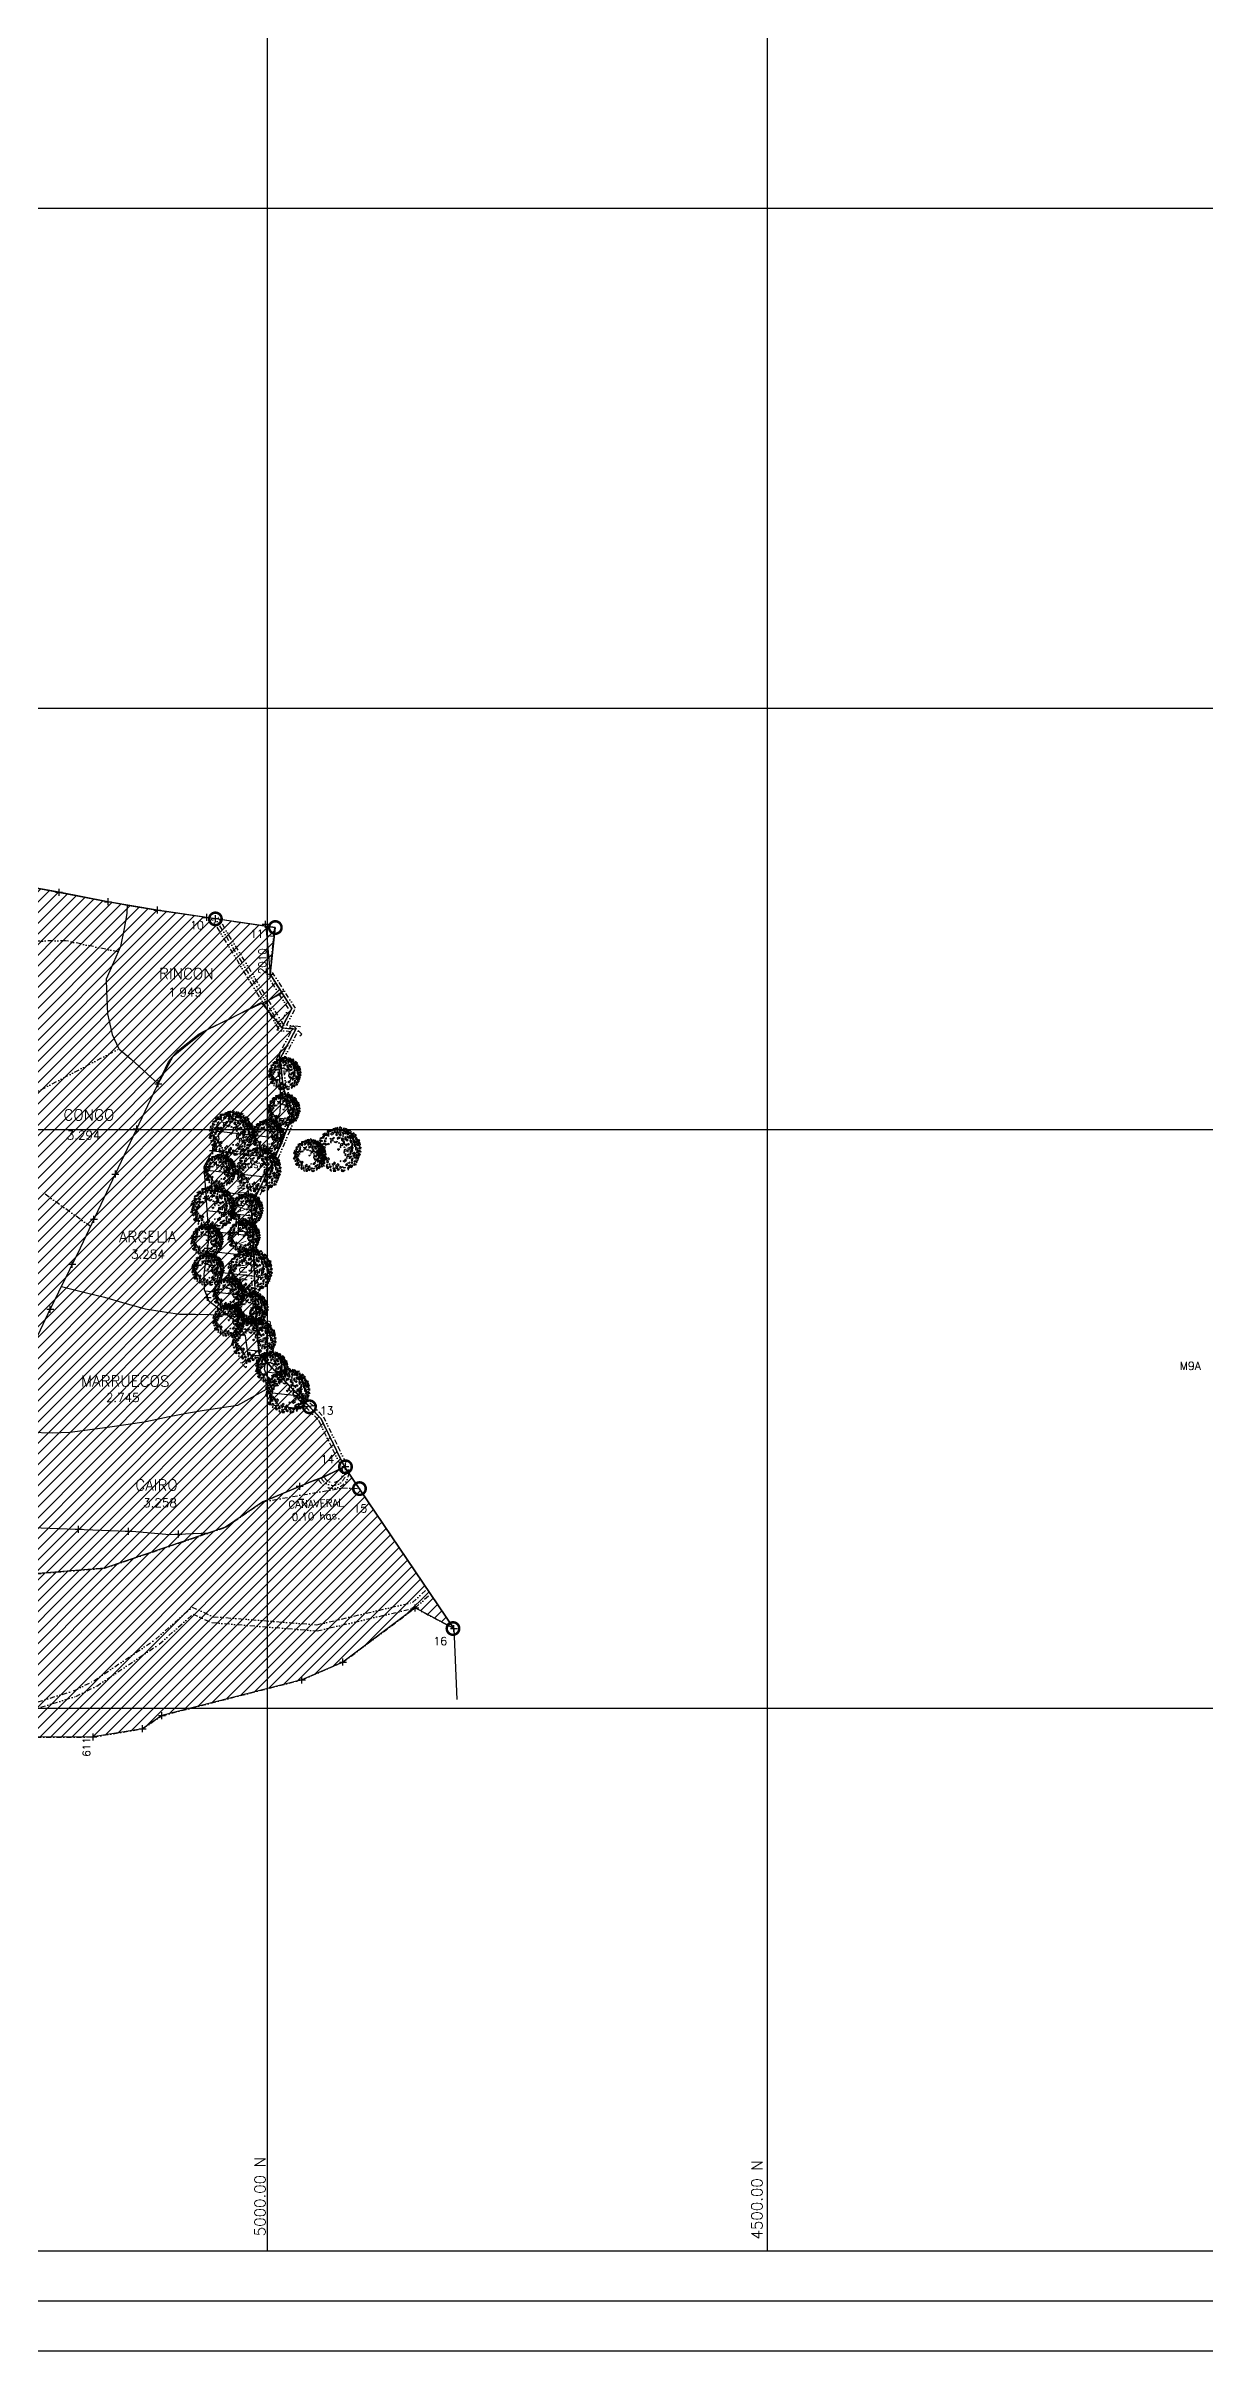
# Model space of a CAD drawing. Extents: x 14987 to 28539, y 5455 to 9112.
# Drawn here: x 24475 to 25634, y 5455 to 7759 of the extents above; entities that cross this region are included whole.
import ezdxf
from ezdxf.enums import TextEntityAlignment as Align

# ---------------------------------------------------------------- set-up
doc = ezdxf.new("R2010")
doc.units = 0
doc.header["$LTSCALE"] = 10
doc.header["$MEASUREMENT"] = 0
doc.header["$PDMODE"] = 2
doc.header["$PDSIZE"] = 3.5
for name, pattern in [('BORDER', [1.75, 0.5, -0.25, 0.5, -0.25, 0, -0.25]), ('DASHDOT', [1, 0.5, -0.25, 0, -0.25]), ('DASHED', [0.75, 0.5, -0.25]), ('DIVIDE', [1.25, 0.5, -0.25, 0, -0.25, 0, -0.25])]:
    doc.linetypes.add(name, pattern=pattern)
for name, color, linetype in [('ARBOL4', 76, 'Continuous'), ('AREA', 2, 'Continuous'), ('BRECHA', 2, 'BORDER'), ('CANO', 5, 'DIVIDE'), ('CERCO', 2, 'Continuous'), ('COORD', 8, 'Continuous'), ('COORDENADAS', 1, 'Continuous'), ('DIV-', 5, 'Continuous'), ('HOJA', 8, 'Continuous'), ('LINEA', 7, 'Continuous'), ('MOJON', 2, 'Continuous'), ('MONTE', 2, 'DASHED'), ('PL', 3, 'Continuous'), ('PUA', 1, 'Continuous'), ('R', 1, 'Continuous'), ('r-100', 6, 'Continuous'), ('R-100B', 6, 'Continuous'), ('R60', 2, 'Continuous'), ('R80', 2, 'Continuous'), ('RASTROJO', 2, 'DASHDOT')]:
    doc.layers.add(name, color=color, linetype=linetype)
doc.styles.add('textstyle3', font='romans', dxfattribs={"width": 0.8})
doc.styles.add('textstyle4', font='')
doc.styles.get('textstyle4').set_extended_font_data('simplex')

# ---------------------------------------------------------------- blocks, each defined once
blk = doc.blocks.new('DEC1')
for points in [[(2.096443, 60.253408), (0.995445, 56.151728), (3.318161, 54.875548), (7.299967, 55.726328)], [(-52.427143, -0.850769), (-55.081683, 0.4254), (-56.077133, -5.104706), (-55.081683, -6.380875), (-50.436243, -6.380875), (-51.099873, -5.104706), (-53.754413, -4.253914)], [(-52.427143, 19.568028), (-50.104423, 20.844198), (-46.786243, 17.441068), (-49.108973, 14.888718), (-53.754413, 14.463338), (-54.418043, 17.441068)], [(-48.445333, 5.530108), (-46.786243, 3.828518), (-44.795343, 5.104708)], [(-45.127153, 9.784018), (-44.463523, 14.463338), (-38.490813, 18.717258), (-39.818083, 15.739508)], [(-44.561383, 31.831348), (-39.273253, 31.705098), (-39.604093, 34.382268), (-36.824663, 35.356908), (-40.368063, 38.431048), (-41.276543, 35.116178)], [(-42.472623, 24.672728), (-44.131713, 23.396548), (-42.804433, 22.971158)], [(-38.104163, 42.886048), (-35.982343, 39.207198), (-33.437553, 39.947208), (-31.223573, 43.364378)], [(-32.518103, 32.329788), (-36.831723, 28.075868), (-31.854473, 28.926648)], [(-31.801213, 37.372358), (-27.415503, 38.148518), (-25.333863, 42.636518), (-27.944843, 42.431948), (-29.220293, 39.953298)], [(-30.195383, 13.187148), (-28.536293, 17.866458), (-25.218123, 16.164898), (-26.213573, 13.187148), (-27.872663, 14.463338)], [(-27.902623, 48.490098), (-28.642653, 45.945318), (-26.266303, 45.915268), (-25.694743, 47.690008)], [(-22.482173, 47.292998), (-22.915303, 48.664658), (-25.556323, 50.836408), (-20.701343, 52.081818), (-20.707443, 47.864548)], [(-22.563583, 30.628218), (-22.563583, 28.501248), (-21.568133, 29.352038)], [(-17.061733, 46.095918), (-21.688173, 40.867878), (-18.577893, 39.165388), (-13.789101, 40.946228), (-14.889992, 43.454908), (-16.965533, 43.184148)], [(-17.825703, 50.144688), (-15.340965, 55.637398), (-11.893769, 55.475018), (-12.802246, 52.160138), (-14.540878, 53.429518), (-15.347061, 51.420148), (-14.679306, 50.283108)], [(-12.277245, 32.755178), (-14.599968, 30.628218), (-13.604515, 29.777438), (-11.2818, 30.628218)], [(-12.70607, 49.248398), (-13.313744, 45.632738), (-10.937401, 45.602688), (-9.258873, 49.086028)], [(-5.640907, 20.844198), (-7.963623, 18.291858), (-11.2818, 20.418808), (-11.2818, 22.120378), (-7.963623, 20.844198), (-4.313629, 22.971158)], [(-10.286347, 57.002498), (-6.636353, 53.173978), (-4.977264, 55.300948), (-2.322731, 54.024758), (-2.654549, 58.704078), (-5.640907, 57.002498)], [(-7.299988, 42.539188), (-9.290886, 39.136068), (-5.640907, 37.859878), (-3.981812, 39.136068)], [(-1.990913, 33.180578), (-4.977264, 30.628218), (-3.318176, 27.225088), (-0.99546, 30.202838)], [(-2.654549, 51.047028), (-4.645447, 48.494678), (-3.318176, 45.091538), (-1.990913, 46.793108)], [(-0.66365, 1.276169), (-2.322731, 0.4254), (-1.327278, -0.425384), (0, 0)], [(2.322716, 47.218508), (-1.327278, 43.815368), (-0.66365, 40.412228), (3.318161, 37.009098), (6.636337, 38.710668), (2.654526, 40.837618), (5.309077, 44.666158)], [(-0.66365, 18.717258), (0.663628, 19.142638), (1.659081, 17.441068), (-0.66365, 16.590288)], [(2.654526, 51.897798), (6.304517, 49.345458), (10.949967, 51.047028), (8.959067, 52.748598), (6.304517, 51.897798)], [(6.636337, 30.628218), (6.304517, 25.523518), (13.272677, 21.269598), (14.931767, 22.120378), (9.290877, 25.098128), (12.277227, 29.352038)], [(10.949967, 39.136068), (9.622697, 36.158308), (10.618147, 33.605958), (10.949967, 36.158308)], [(13.272677, 57.002498), (10.949967, 55.726328), (12.609047, 54.024758), (14.268137, 54.875548)], [(19.245397, 47.643888), (12.277227, 47.218508), (13.272677, 43.815368), (17.918117, 41.688418), (18.913577, 44.240768), (17.254487, 45.516938)], [(15.927217, 35.307528), (16.922667, 29.777438), (14.268137, 28.075868), (17.918117, 26.799688), (19.245397, 31.479008)], [(16.259037, 52.323198), (16.922667, 53.599378), (16.590857, 57.002498), (20.904477, 54.450148), (17.918117, 51.472418)], [(18.581767, 15.739508), (16.922667, 13.187148), (19.245397, 11.060198), (21.236297, 11.910978), (19.577217, 13.612548)], [(21.568117, 28.075868), (20.240847, 25.098128), (22.231747, 24.247348), (23.890837, 25.948898)], [(21.568117, 51.047028), (27.209017, 53.173978), (29.531737, 50.621628), (26.545377, 48.920058), (26.213557, 51.047028), (24.222657, 50.196248), (23.890837, 48.920058)], [(24.554477, 46.793108), (21.568117, 44.666158), (23.227197, 42.964588), (26.877177, 44.240768)], [(23.890837, 30.202838), (21.568117, 37.009098), (25.218107, 32.329788)], [(25.549927, 37.859878), (32.186277, 39.561448), (34.177167, 43.389968), (33.181717, 35.307528), (29.199917, 34.882128)], [(31.522627, 48.069288), (29.863537, 46.367708), (28.536287, 43.389968), (32.186277, 45.516938)], [(29.531737, 34.031358), (28.536287, 31.053608), (36.499887, 31.479008), (33.181717, 34.456738)], [(29.863537, 27.650488), (28.536287, 22.971158), (30.527177, 17.441068), (32.186277, 20.418808), (29.863537, 22.120378)], [(29.531737, 7.231658), (31.854457, 4.679318), (32.186277, 0), (35.504437, 3.403137), (33.513537, 9.784018)], [(35.504437, 27.650488), (36.168077, 22.120378), (39.154437, 21.694998), (40.813507, 23.821948)], [(36.831707, 44.240768), (35.836257, 42.539188), (37.163527, 41.263018), (40.481707, 41.688418)], [(37.495347, 38.285278), (35.836257, 35.732928), (38.158977, 34.031358), (41.477157, 34.031358), (38.158977, 35.307528)], [(40.813507, 40.412228), (40.481707, 39.136068), (42.804427, 37.434478), (45.458957, 37.859878)], [(40.481707, 17.015668), (43.799877, 11.910978), (41.477157, 8.507848), (41.145337, 11.910978)], [(44.795317, 26.374298), (42.804427, 28.075868), (42.472607, 29.777438), (43.799877, 31.053608), (46.454417, 29.352038)], [(46.454417, 20.844198), (44.463497, 22.120378), (42.472607, 21.269598), (42.804427, 19.568028), (45.458957, 19.142638)], [(46.454417, 6.380878), (46.122607, 4.679318), (43.468057, 5.104708), (43.799877, 7.657058)], [(49.440767, 0.4254), (49.772577, -4.679306), (43.799877, -7.231651), (47.449857, -3.828529)], [(49.772577, 26.799688), (48.445307, 25.098128), (50.436227, 23.396548), (53.754397, 25.523518)], [(48.777127, 16.164898), (48.445307, 12.761768), (50.768037, 11.060198), (52.095307, 13.187148)], [(51.099847, 20.418808), (52.095307, 16.590288), (56.077117, 13.187148), (54.418027, 17.866458)], [(52.095307, 5.955488), (54.086217, 3.403137), (55.745307, 4.679318), (54.418027, 8.082458)], [(-50.768053, -17.015672), (-50.436243, -19.993412), (-52.427143, -19.568022), (-52.758963, -16.590282)], [(-47.449883, -17.015672), (-46.454433, -9.784004), (-41.145353, -6.806266), (-44.131713, -11.06018)], [(-45.458983, -31.478992), (-46.786243, -26.799672), (-44.463523, -23.396552), (-43.468073, -26.374292), (-44.463523, -28.075852)], [(-28.204473, -43.389972), (-32.518103, -44.240752), (-30.195383, -47.218492), (-26.545393, -46.367702)], [(-11.2818, -55.300932), (-13.936333, -51.472412), (-10.286347, -51.472412), (-7.963623, -52.323192)], [(9.622697, -56.151712), (6.304517, -54.024762), (8.295417, -52.748592), (8.959067, -53.173982), (12.277227, -53.173982), (12.277227, -51.472412), (15.595407, -51.897802), (14.268137, -54.024762)], [(20.572657, -34.456732), (16.922667, -37.859872), (18.249947, -39.986832), (21.236297, -38.285262)], [(22.563567, -50.621622), (25.218107, -49.770842), (22.563567, -48.069272)], [(24.554477, -39.561442), (23.890837, -40.837612), (27.872647, -44.666142), (34.508987, -42.539172), (32.186277, -40.412222), (27.872647, -41.688402)], [(30.195357, -3.828529), (28.536287, -5.53009), (29.863537, -6.806266)], [(38.158977, -36.583692), (38.822617, -39.136042), (45.127137, -37.434482)], [(47.118057, -15.739494), (45.127137, -17.866462), (46.122607, -22.120372), (48.445307, -19.568022)], [(48.113497, -26.799672), (45.127137, -28.501252), (45.458957, -32.755162), (47.118057, -30.202822)], [(50.436227, -9.784004), (51.099847, -13.187141), (53.754397, -13.187141), (55.413487, -10.634796), (53.090757, -11.06018)]]:
    blk.add_lwpolyline(points, close=True)
at = {"style": 'textstyle3', "width": 0.8, "flags": 1}
blk.add_attdef('ESTCODE', (0, 0), '', height=0.7, dxfattribs=at)
blk = doc.blocks.new('A$C3B855193')
for p, q in [((4.04, 3.91), (4.04, 4.16)), ((3.91, 4.03), (4.16, 4.03))]:
    blk.add_line(p, q)
for points in [[(0.3, 4.54), (0.13, 4.79), (0, 4.56), (0.15, 4.35)], [(0.67, 4.04), (0.35, 4.18), (0.25, 4.03), (0.44, 3.89)], [(0.77, 4.57), (0.46, 4.71), (0.36, 4.56), (0.55, 4.42)], [(0.93, 5.59), (0.62, 5.73), (0.52, 5.58), (0.71, 5.44)], [(0.58, 5.96), (0.85, 6.17), (1.13, 6.12), (0.96, 5.97), (0.83, 5.99)], [(1.36, 6.69), (1.18, 6.59), (1.15, 6.73), (1.33, 6.83)], [(1.62, 4.4), (1.31, 4.54), (1.21, 4.4), (1.4, 4.26)], [(1.76, 5.49), (1.44, 5.63), (1.35, 5.48), (1.54, 5.34)], [(1.83, 4.93), (1.51, 5.07), (1.41, 4.93), (1.6, 4.78)], [(1.45, 6.48), (1.94, 6.62), (2.27, 6.36), (1.92, 6.43)], [(2.34, 7.24), (2.35, 7.44), (1.97, 7.36), (1.92, 7.26), (2.05, 6.96), (2.11, 7.04), (2.09, 7.23)], [(2.93, 5.95), (2.59, 5.83), (2.51, 5.27), (2.61, 5.19), (2.65, 5.63), (3, 5.56)], [(2.86, 7.16), (2.8, 7.01), (2.93, 6.92)], [(3.22, 7.07), (3.54, 7.15), (3.97, 6.89), (3.75, 6.89)], [(3.64, 7.8), (3.79, 7.69), (3.66, 7.38), (3.44, 7.46), (3.28, 7.74), (3.45, 7.87)], [(3.85, 6.21), (4.19, 6.23), (4.17, 5.97), (3.95, 5.96), (3.99, 6.1)], [(4.24, 7.3), (4.11, 7.38), (4.12, 7.28)], [(4.65, 5.08), (4.31, 4.96), (4.23, 4.4), (4.33, 4.32), (4.37, 4.76), (4.72, 4.68)], [(5, 6.88), (4.61, 7.04), (4.8, 6.74)], [(4.64, 7.63), (4.78, 7.29), (4.94, 7.39), (5.08, 7.24), (5.17, 7.55), (4.94, 7.51)], [(5, 4.86), (4.78, 4.93), (4.82, 5.2), (4.93, 5.25), (4.94, 5), (5.18, 4.83)], [(5.01, 4.48), (5.07, 4.41), (4.99, 4.3), (4.87, 4.42)], [(5.16, 6.2), (5.03, 6.14), (5.11, 6.1)], [(5.52, 7.52), (5.34, 7.29), (5.46, 7.15), (5.74, 7.1)], [(5.34, 6.97), (5.51, 6.71), (5.85, 6.7), (5.77, 6.87), (5.58, 6.88)], [(5.58, 5.6), (5.38, 5.69), (5.36, 5.61), (5.47, 5.48)], [(5.89, 4.96), (5.65, 5.08), (5.47, 4.88), (5.73, 4.82)], [(5.96, 4.34), (5.63, 4.22), (5.55, 3.66), (5.65, 3.58), (5.68, 4.02), (6.04, 3.95)], [(6.3, 6.27), (5.84, 6.42), (5.82, 6.18), (6.06, 5.92), (6.19, 6.06), (6.12, 6.19)], [(6.16, 7.03), (5.97, 7.01), (6.04, 6.85), (6.17, 6.87)], [(6.34, 5.55), (6.07, 5.59), (6.09, 5.32), (6.21, 5.25)], [(6.23, 6.65), (6.3, 6.72), (6.37, 6.94), (6.58, 6.67), (6.31, 6.55)], [(6.62, 4.3), (6.4, 4.3), (6.26, 4.17), (6.43, 4.22)], [(6.9, 5.07), (6.58, 5.21), (6.39, 5.07), (6.28, 4.73), (6.48, 4.56), (6.5, 4.87), (6.82, 4.81)], [(6.62, 6.08), (6.37, 6.02), (6.44, 5.87), (6.7, 5.86)], [(6.54, 6.43), (6.95, 6.42), (7.04, 6.2), (6.8, 6.17), (6.84, 6.31), (6.69, 6.31), (6.63, 6.24)], [(7.01, 5.49), (6.79, 5.55), (6.61, 5.37), (6.76, 5.33)], [(7.39, 4), (7.17, 4.44), (6.98, 4.28), (6.98, 3.92), (7.17, 3.93), (7.2, 4.07)], [(7.18, 6.14), (7.04, 5.8), (7.22, 5.75), (7.21, 5.55), (7.5, 5.7), (7.31, 5.84)], [(7.21, 5.18), (7.15, 4.87), (7.38, 4.62), (7.43, 4.8), (7.31, 4.94)], [(7.72, 5.44), (7.43, 5.4), (7.42, 5.21), (7.58, 4.98)], [(7.61, 4.32), (7.71, 4.31), (7.91, 4.43), (7.87, 4.08), (7.6, 4.19)], [(7.82, 4.64), (7.68, 4.75), (7.62, 4.6), (7.72, 4.52)], [(0, 3.13), (0.17, 3.41), (0.27, 3.17), (0.28, 3)], [(0.52, 1.78), (0.56, 2.05), (0.7, 1.96), (0.69, 1.9), (0.78, 1.69), (0.89, 1.74), (0.95, 1.51), (0.78, 1.54)], [(1, 3.6), (0.68, 3.73), (0.58, 3.59), (0.77, 3.45)], [(1.23, 2.53), (0.91, 2.67), (0.81, 2.53), (1, 2.39)], [(1.35, 3.97), (1.04, 4.11), (0.94, 3.97), (1.13, 3.83)], [(1.48, 2.94), (1.16, 3.08), (1.06, 2.93), (1.25, 2.79)], [(1.58, 1.6), (1.26, 1.74), (1.17, 1.6), (1.36, 1.45)], [(1.38, 2.19), (1.23, 2.25), (1.18, 2.13)], [(1.23, 1.11), (1.35, 0.96), (1.39, 1.18)], [(1.85, 2.48), (1.53, 2.62), (1.43, 2.48), (1.62, 2.34)], [(2.07, 2.54), (1.97, 2.32), (1.68, 2.17), (1.99, 2.05), (2.34, 2.35)], [(1.98, 1.28), (1.88, 1.29), (1.75, 0.93), (2.07, 0.57), (2.14, 0.77), (1.94, 1.01)], [(2.21, 1.79), (1.9, 1.93), (1.8, 1.79), (1.99, 1.64)], [(2.43, 1.39), (2.28, 1.44), (2.23, 1.32)], [(2.71, 0.92), (2.39, 1.06), (2.29, 0.91), (2.48, 0.77)], [(2.55, 0.5), (2.4, 0.38), (2.68, 0.03)], [(3.12, 1.73), (3.02, 1.51), (2.73, 1.36), (3.04, 1.24), (3.39, 1.55)], [(3.1, 1.09), (2.95, 1.15), (2.9, 1.03)], [(3.33, 0.59), (3.01, 0.73), (2.91, 0.58), (3.1, 0.44)], [(3.44, 0.13), (3.25, 0.27), (2.99, 0.14), (3.2, 0.1)], [(3.79, 1.44), (3.69, 1.22), (3.4, 1.07), (3.71, 0.95), (4.06, 1.26)], [(3.84, 0.76), (3.53, 0.9), (3.43, 0.76), (3.62, 0.62)], [(4.12, 0.5), (3.93, 0.56), (3.68, 0.39), (3.91, 0.31)], [(3.89, 4), (3.8, 4.09), (3.77, 4), (3.83, 3.93)], [(4.55, 0.82), (4.24, 0.95), (4.14, 0.81), (4.33, 0.67)], [(4.41, 1.9), (4.26, 1.96), (4.21, 1.84)], [(4.59, 0.45), (4.39, 0.31), (4.46, 0.14), (4.67, 0.11), (4.58, 0.24)], [(5.21, 0.79), (4.89, 0.63), (4.57, 0.94), (4.88, 0.8)], [(5.1, 2.24), (5, 2.03), (4.71, 1.88), (5.02, 1.76), (5.37, 2.06)], [(5.3, 4.07), (4.97, 3.95), (4.89, 3.39), (4.99, 3.31), (5.02, 3.75), (5.38, 3.67)], [(5.34, 3.17), (5.13, 3.21), (5.06, 3), (5.17, 2.9), (5.23, 3.05)], [(5.51, 1.14), (5.39, 1.12), (5.34, 1.3), (5.52, 1.35)], [(5.8, 3.14), (5.47, 3.03), (5.39, 2.47), (5.49, 2.38), (5.52, 2.82), (5.88, 2.75)], [(6.02, 1.81), (5.79, 1.46), (5.51, 1.52), (5.71, 1.63)], [(5.63, 0.77), (5.53, 0.58), (5.65, 0.5), (5.83, 0.68)], [(6.41, 2.78), (6.07, 2.74), (5.78, 2.46), (6.01, 2.44), (6.06, 2.63)], [(6.19, 1.26), (5.97, 1.19), (5.92, 1), (6.1, 0.97)], [(6.21, 3.32), (5.98, 3.32), (5.98, 3.17), (6.14, 3.11)], [(6.51, 3.88), (6.19, 3.66), (6.01, 3.79), (6.03, 3.52), (6.36, 3.56)], [(6.53, 1.23), (6.31, 1.06), (6.2, 0.72), (6.46, 0.95)], [(6.56, 2.42), (6.23, 2.23), (6.28, 2.03), (6.46, 1.98)], [(6.43, 1.54), (6.46, 1.7), (6.35, 1.8), (6.25, 1.74), (6.29, 1.56)], [(6.41, 3.23), (6.78, 3.56), (6.58, 3.2)], [(6.81, 2.98), (6.59, 2.96), (6.83, 2.46), (6.93, 2.76)], [(6.9, 1.49), (6.75, 1.53), (6.7, 1.35), (6.93, 1.2)], [(6.74, 1.8), (6.79, 1.97), (6.89, 2.04), (7.01, 1.99), (6.97, 1.77)], [(6.94, 3.33), (7.23, 2.96), (7.53, 2.94), (6.99, 2.78), (6.85, 3.02)], [(7.29, 2.59), (7.09, 2.62), (7.04, 2.43), (7.13, 2.22), (7.12, 2.46)], [(7.48, 3.64), (7.26, 3.77), (7.2, 3.62), (7.38, 3.42)], [(7.75, 3.23), (7.6, 3.29), (7.37, 3.3), (7.61, 3.12)], [(7.52, 2.43), (7.43, 2.42), (7.38, 2.22), (7.48, 2.07)], [(7.65, 2.79), (7.52, 2.81), (7.47, 2.69), (7.59, 2.49)], [(7.67, 3.95), (7.96, 3.65), (7.86, 3.43), (7.67, 3.57), (7.8, 3.65), (7.69, 3.76), (7.6, 3.74)]]:
    blk.add_lwpolyline(points, close=True)
at = {"xscale": 0.0692855676280715, "yscale": 0.0692855676280715, "zscale": 0.0692855676280715}
blk.add_blockref('DEC1', (4.02, 3.89), dxfattribs=at)

msp = doc.modelspace()

# ---------------------------------------------------------------- hatches: boundary and pattern name
at = {"layer": 'COORDENADAS', "true_color": 0xe60000, "transparency": 33554687}
h = msp.add_hatch(dxfattribs=at)
h.set_pattern_fill('LINE', color=1, scale=60, angle=45, style=0, pattern_type=0)
h.set_pattern_definition([(45, (4432.5205, 1e-12), (-5.3033009, 5.3033009), [])])
h.paths.add_polyline_path([(23082.7, 6531.3), (23082.5, 6531.5), (23321.6, 6762), (23538.9, 7063.1), (23646.1, 7237.8), (23741.1, 7393.9), (23829.6, 7539), (23938.8, 7718.3), (23969.4, 7766.8), (24140.9, 8042.9), (24178.7, 8048.7), (24189.8, 8044.1), (24204, 8020.4), (24209.1, 8003.8), (24215.2, 7990.1), (24225, 7981.4), (24229, 7979.2), (24231.8, 7978.3), (24269.2, 7949.7), (24293.9, 7930.8), (24263.4, 7900), (24207, 7661.6), (24195.5, 7556), (24195.5, 7555.7), (24155.7, 7559.7), (24165.3, 7375.5), (24169.2, 7320.8), (24174.3, 7256.8), (24180.5, 7238.9), (24177.7, 7232.5), (24178.9, 7227.6), (24192.9, 7117.5), (24200, 7065.9), (24210.3, 7003.2), (24216.3, 6966.1), (24266.9, 6953.9), (24271.4, 6952.8), (24276.5, 6952.4), (24473, 6915.7), (24512.1, 6908.3), (24549.2, 6901.4), (24555.9, 6900.2), (24586, 6895.1), (24644, 6886.7), (24703.9, 6877.7), (24698.7, 6831.2), (24720.5, 6796.8), (24710.4, 6777.6), (24724.5, 6776.1), (24708.2, 6745.6), (24712, 6716.6), (24721.5, 6692.9), (24721.2, 6690.4), (24720.4, 6687.3), (24706.5, 6654.4), (24680.2, 6600), (24684.9, 6483), (24688, 6450.2), (24749.5, 6386.9), (24773.2, 6338.4), (24764.8, 6334.5), (24761.5, 6332.9), (24749.8, 6327.4), (24740.9, 6324.3), (24691.3, 6303.6), (24654.2, 6278.1), (24533.1, 6237.1), (24404.2, 6226.8), (24352.3, 6223.5), (24311.4, 6218.4), (24233.9, 6177.3), (24166.3, 6142.6), (24143.6, 6141.1), (24060.5, 6145.3), (24026.3, 6152.1), (23979.1, 6145.5), (23932.2, 6143), (23913.3, 6146.8), (23876.5, 6132.9), (23880.6, 6158.4), (23872.4, 6188.5), (23854.4, 6207.1), (23766.5, 6222.5), (23750.4, 6235.3), (23722.2, 6247.5), (23531.8, 6145.1), (23501, 6209), (23512, 6264.9), (23509.5, 6280.2), (23501, 6313), (23465.3, 6328.2), (23433.7, 6337.4), (23322.8, 6341.5), (23297.7, 6330.1), (23283.1, 6315.6), (23267.4, 6275.8), (23227.9, 6248.4), (23216.2, 6242.6), (23209.2, 6239.1), (23193, 6231.1), (23166.1, 6235.7), (23148.9, 6268.5), (23146.7, 6308.9), (23147.6, 6333.9), (23144.7, 6337.8), (23149.5, 6421.8), (23143.7, 6459.9), (23137, 6476.2), (23104.2, 6502.5), (23082.7, 6531.3), (23082.5, 6531.5)], flags=0)
at = {"layer": 'COORDENADAS', "true_color": 0xff962e, "transparency": 33554687}
h = msp.add_hatch(dxfattribs=at)
h.set_pattern_fill('LINE', color=30, scale=60, angle=45, style=0, pattern_type=0)
h.set_pattern_definition([(45, (2299.249, 0), (-5.3033009, 5.3033009), [])])
h.paths.add_polyline_path([(23913.3, 6146.8), (23876.5, 6132.9), (23874.2, 6118.4), (23964.9, 6004.6), (24006.3, 6016.6), (24082.5, 6014.8), (24129, 6024.1), (24155, 6039.5), (24185.3, 6050.9), (24259.1, 6061.8), (24324, 6041.6), (24350.2, 6044.1), (24349.7, 6055.2), (24414.3, 6068.2), (24521.9, 6068.4), (24571.1, 6076.6), (24590.5, 6089.8), (24730.5, 6125.5), (24771.6, 6143.3), (24843.9, 6197.5), (24882.6, 6176.8), (24773.2, 6338.4), (24749.8, 6327.4), (24740.9, 6324.3), (24691.3, 6303.6), (24654.2, 6278.1), (24533.1, 6237.1), (24352.3, 6223.5), (24311.4, 6218.4), (24166.3, 6142.6), (24143.6, 6141.1), (24060.5, 6145.3), (24026.3, 6152.1), (23979.1, 6145.5), (23932.2, 6143)], flags=0)

# ---------------------------------------------------------------- linework, layer by layer
at = {"layer": 'AREA'}
for p in [(24644, 6886.7), (24698.7, 6831.2), (24685.2, 6492.5), (24843.9, 6197.5), (24882.6, 6176.8), (24771.6, 6143.3), (24730.5, 6125.5), (24590.5, 6089.8), (24521.9, 6068.4), (24571.1, 6076.6)]:
    msp.add_point(p, dxfattribs=at)
at = {"layer": 'BRECHA'}
msp.add_lwpolyline([(24713.7, 6776.8), (24710.4, 6777.6)], dxfattribs=at)
at = {"layer": 'BRECHA', "color": 2}
msp.add_lwpolyline([(24730.4, 6771.2), (24722.7, 6778.9), (24713.7, 6776.8)], dxfattribs=at)
at = {"layer": 'CANO'}
for points in [[(24707.8, 6776), (24641.5, 6885.1)], [(24710.4, 6777.6), (24644, 6886.7)], [(24712.9, 6779.1), (24646.6, 6888.2)], [(24698.7, 6831.2), (24703, 6875.5), (24703.8, 6877.7)], [(24718.7, 6691.8), (24709, 6715.9), (24705.1, 6746.1), (24719.7, 6773.6), (24705.6, 6775), (24717, 6796.7), (24696.2, 6829.6)], [(24721.5, 6692.9), (24712, 6716.6), (24708.2, 6745.6), (24724.5, 6776.1), (24710.4, 6777.6), (24720.5, 6796.8), (24698.7, 6831.2)], [(24724.2, 6694), (24714.9, 6717.4), (24711.3, 6745), (24729.2, 6778.6), (24715.1, 6780.1), (24724, 6797), (24701.2, 6832.8)], [(24717.6, 6688.6), (24702, 6651.5), (24677.2, 6600.6), (24682.4, 6471)], [(24720.4, 6687.5), (24704.7, 6650.3), (24680.2, 6600), (24685.4, 6471.2)], [(24723.2, 6686.3), (24707.5, 6649), (24683.2, 6599.3), (24688.4, 6471.3)], [(24718.8, 6419), (24688, 6450.2), (24685.4, 6471.2)], [(24716.6, 6416.9), (24747, 6385.2), (24761.2, 6356.1), (24770.5, 6337.1)], [(24718.8, 6419), (24749.5, 6386.9), (24763.9, 6357.4), (24773.2, 6338.4)], [(24721, 6421), (24752, 6388.6), (24766.6, 6358.7), (24775.9, 6339.7)]]:
    msp.add_lwpolyline(points, dxfattribs=at)
at = {"layer": 'CANO', "color": 152, "true_color": 0x2a7dc6}
for points in [[(24546.8, 6853.4), (24494, 6864.6), (24431.4, 6863.6), (24389.1, 6845.1)], [(24447, 6703.7), (24547.5, 6756.5)], [(24519.1, 6578.8), (24471.5, 6612.6)], [(24442.3, 6096), (24502.1, 6114.5), (24522.3, 6124.5), (24584.3, 6166.1), (24620.6, 6198.3), (24641.8, 6188.7), (24745.4, 6180.6), (24841, 6202.9), (24855.7, 6216.4)], [(24445, 6090.6), (24504.3, 6108.9), (24525.3, 6119.3), (24587.9, 6161.3), (24621.6, 6191.2), (24640.3, 6182.8), (24745.8, 6174.5), (24843.9, 6197.5), (24859.1, 6211.4)]]:
    msp.add_lwpolyline(points, dxfattribs=at)
at = {"layer": 'CANO'}
for radius in [15.9, 12.9, 9.9]:
    msp.add_arc((24761.5, 6332.9), radius, 205.5948, 24.9133, dxfattribs=at)
at = {"layer": 'CERCO'}
for p, q in [((24761.5, 6332.9), (24774, 6338.7)), ((24691.3, 6303.6), (24740.9, 6324.3)), ((24740.9, 6324.3), (24751.3, 6327.8)), ((24751.3, 6327.8), (24761.5, 6332.9)), ((24882.6, 6176.8), (24885.3, 6105.8))]:
    msp.add_line(p, q, dxfattribs=at)
for points in [[(24216.4, 6966), (24271.4, 6952.8), (24276.5, 6952.4), (24284.6, 6950.5), (24305.6, 6946.4), (24346.4, 6939), (24445.8, 6920.8), (24479.7, 6914.5), (24531.9, 6904.4), (24579.9, 6896), (24644.3, 6886.6)], [(24663, 6883.9), (24703.9, 6878)], [(24694.3, 6879.1), (24698.7, 6831.2)], [(24224.8, 6377.5), (24250.1, 6395.9), (24268.6, 6399.9), (24324, 6412.1), (24330.5, 6413.6), (24361.2, 6418.6), (24406.3, 6424.7), (24438.7, 6434.9), (24453.8, 6443), (24476.6, 6491.8), (24509.1, 6557.6), (24597.2, 6743.5), (24606.6, 6754.9), (24627.7, 6771.6), (24639.9, 6777.8), (24657.1, 6785.9), (24676.5, 6795.7), (24689.6, 6802.7), (24710.4, 6777.6)], [(24690.2, 6801.9), (24694.3, 6803.9)], [(24700.9, 6807.1), (24710.9, 6812)], [(24745.5, 6399.7), (24722.6, 6397.2), (24697.8, 6400.4), (24701.5, 6414.2), (24693.2, 6436), (24695.5, 6453.1), (24690.4, 6449.1), (24676.8, 6450.4), (24675.8, 6457.5), (24674, 6469.4), (24665.9, 6482.9), (24637.7, 6503.9), (24633, 6515.6), (24632.9, 6531.2), (24637.3, 6565.4), (24636.5, 6585.7), (24632.9, 6638.9), (24647.8, 6666.2), (24647, 6670.7), (24658.7, 6686.3), (24668.1, 6684.5), (24686.2, 6677.8), (24695.5, 6676.1), (24705.9, 6687.6), (24707.9, 6690.6), (24708.9, 6692.7), (24709.5, 6707), (24707.6, 6739.3), (24708.4, 6753.1), (24716.9, 6760.1)], [(24728.5, 6769.6), (24730.4, 6771.2)], [(24685.2, 6492.4), (24673.2, 6485.9)], [(24882.6, 6176.8), (24773.2, 6338.4)], [(24278.3, 6239), (24328.5, 6237.5), (24342.4, 6253.6), (24389, 6265.8), (24388, 6276.1), (24400.7, 6280.3), (24564.5, 6273.8), (24598, 6270.9), (24637.7, 6272.6)]]:
    msp.add_lwpolyline(points, dxfattribs=at)
at = {"layer": 'COORD'}
for p, q in [((24695.7, 9012), (24695.7, 5554.6)), ((25195.7, 9012), (25195.7, 5554.6)), ((22884.7, 7597.1), (28514.9, 7597.1)), ((22884.7, 7097.1), (28514.9, 7097.1)), ((22908.9, 6675.7), (28539.1, 6675.7)), ((22884.7, 6097.1), (28514.9, 6097.1))]:
    msp.add_line(p, q, dxfattribs=at)
at = {"layer": 'COORDENADAS'}
for p, q in [((24695.7, 5654.6), (24695.7, 5554.6)), ((25195.7, 5654.6), (25195.7, 5554.6))]:
    msp.add_line(p, q, dxfattribs=at)
at = {"layer": 'DIV-'}
for points in [[(24555.9, 6900.2), (24555.4, 6891.7), (24552.8, 6876.6), (24549.1, 6858.8), (24542.2, 6842.7), (24538.5, 6834.4), (24534.9, 6826.1), (24535.2, 6814.4), (24536.2, 6791.6), (24537.8, 6784.1), (24540.7, 6770.9), (24547.5, 6756.5), (24559.6, 6746.1), (24575.8, 6731.4), (24586.8, 6721.6), (24601.9, 6749.2), (24617.9, 6762), (24633.4, 6774.4), (24677.8, 6796.1), (24699.8, 6806.6), (24712.6, 6814.9)], [(24490, 6518.9), (24501.9, 6515.9), (24517.6, 6511.9), (24533.2, 6508), (24553.5, 6502.2), (24569.1, 6497.8), (24573.9, 6496.4), (24590.9, 6493.8), (24608, 6491.2), (24624.1, 6491), (24654.4, 6490.5)], [(24700.1, 6418.9), (24666, 6400), (24632.7, 6394.8), (24615, 6392), (24597.8, 6388.4), (24580.6, 6384.7), (24572.8, 6383.3), (24538.5, 6378.3), (24516.1, 6375.3), (24498.4, 6372.9), (24480.6, 6372.3), (24459.2, 6373), (24448.5, 6373.4), (24439.1, 6372.7), (24429.7, 6372.1)]]:
    msp.add_lwpolyline(points, dxfattribs=at)
at = {"layer": 'HOJA'}
for points in [[(24473, 6915.7), (24512.1, 6908.3), (24549.2, 6901.4), (24555.9, 6900.2), (24586, 6895.1), (24644, 6886.7), (24703.9, 6877.7), (24698.7, 6831.2), (24720.5, 6796.8), (24710.4, 6777.6), (24724.5, 6776.1), (24708.2, 6745.6), (24712, 6716.6), (24721.5, 6692.9), (24721.2, 6690.4), (24720.4, 6687.3), (24706.5, 6654.4), (24680.2, 6600), (24684.9, 6483), (24688, 6450.2), (24749.5, 6386.9), (24773.2, 6338.4), (24764.8, 6334.5), (24761.5, 6332.9), (24749.8, 6327.4), (24740.9, 6324.3), (24691.3, 6303.6), (24654.2, 6278.1), (24533.1, 6237.1), (24404.2, 6226.8)], [(24473, 6915.7), (24512.1, 6908.3), (24549.2, 6901.4), (24555.9, 6900.2), (24586, 6895.1), (24644, 6886.7), (24703.9, 6877.7), (24698.7, 6831.2), (24720.5, 6796.8), (24710.4, 6777.6), (24724.5, 6776.1), (24708.2, 6745.6), (24712, 6716.6), (24721.5, 6692.9), (24721.2, 6690.4), (24720.4, 6687.3), (24706.5, 6654.4), (24680.2, 6600), (24684.9, 6483), (24688, 6450.2), (24749.5, 6386.9), (24773.2, 6338.4), (24882.6, 6176.8), (24843.9, 6197.5), (24771.6, 6143.3), (24730.5, 6125.5), (24590.5, 6089.8), (24571.1, 6076.6), (24521.9, 6068.4), (24414.3, 6068.2)]]:
    msp.add_lwpolyline(points, dxfattribs=at)
at = {"layer": 'LINEA', "color": 1, "elevation": 96}
msp.add_lwpolyline([(27774.3, 5454.6), (27774.3, 9112), (22784.7, 9112), (22784.7, 5454.6)], close=True, dxfattribs=at)
at = {"layer": 'LINEA', "color": 2, "elevation": 96}
msp.add_lwpolyline([(27724.3, 5504.6), (27724.3, 9062), (22834.7, 9062), (22834.7, 5504.6)], close=True, dxfattribs=at)
at = {"layer": 'LINEA', "color": 7, "elevation": 96}
msp.add_lwpolyline([(27674.3, 5554.6), (27674.3, 9012), (22884.7, 9012), (22884.7, 5554.6)], close=True, dxfattribs=at)
at = {"layer": 'MOJON', "const_width": 2.5}
for points in [[(24644, 6880.1, 1), (24644, 6892.6, 1)], [(24703.9, 6871.5, 1), (24703.9, 6884, 1)], [(24685.2, 6485.9, 1), (24685.2, 6498.4, 1)], [(24738, 6392.3, 1), (24738, 6404.8, 1)], [(24774.1, 6332.3, 1), (24774.1, 6344.8, 1)], [(24788.1, 6310.5, 1), (24788.1, 6323, 1)], [(24881.6, 6170.6, 1), (24881.6, 6183.1, 1)]]:
    msp.add_lwpolyline(points, format="xyb", close=True, dxfattribs=at)
at = {"layer": 'MONTE'}
msp.add_lwpolyline([(24685.2, 6476.2), (24677.3, 6482.6), (24673.2, 6485.9)], dxfattribs=at)
msp.add_lwpolyline([(24669.2, 6442.8), (24670.7, 6442.6), (24675.7, 6446.6), (24674.5, 6437.4)], close=True, dxfattribs=at)
at = {"layer": 'PL'}
msp.add_lwpolyline([(24788.1, 6316.7), (24773.2, 6338.4), (24768.5, 6347.9), (24759, 6367.4), (24749.5, 6386.9), (24738, 6398.6), (24728.3, 6409.1), (24706.2, 6431.8), (24690.4, 6449.1), (24688, 6450.2), (24687.5, 6454), (24684.6, 6492), (24680.2, 6600), (24703.2, 6647.1), (24719.6, 6685.5), (24721.2, 6690.4), (24721.5, 6692.9), (24712, 6716.6), (24709, 6747.1), (24724.5, 6776.1), (24713.7, 6776.8), (24710.4, 6777.6), (24720.5, 6796.8), (24700.3, 6828.7), (24698.7, 6831.2), (24700.7, 6848.8), (24703.9, 6877.7), (24644, 6886.4), (24635.4, 6887.9), (24586, 6895.1), (24536.7, 6903.5), (24487.6, 6913), (24437.9, 6922.2)], dxfattribs=at)
at = {"layer": 'PUA'}
for p in [(24487.6, 6913), (24536.7, 6903.5), (24586, 6895.1), (24635.4, 6887.9), (24694.1, 6881), (24586.8, 6721.6), (24565.4, 6676.4), (24641.5, 6654.7), (24544, 6631.2), (24635, 6607), (24522.5, 6586), (24636.2, 6557.1), (24500.9, 6541), (24478.8, 6496.1), (24636.1, 6507.9), (24675.1, 6486.9), (24774.1, 6338.8), (24728.3, 6319.1), (24507.2, 6276.1), (24557.1, 6274.1), (24607, 6271.3)]:
    msp.add_point(p, dxfattribs=at)
at = {"layer": 'R'}
for p, q in [((24702.9, 6868.6), (24695.2, 6869.5)), ((24700.7, 6848.8), (24697, 6849.2)), ((24709, 6747.1), (24708.1, 6747.2)), ((24711, 6726.8), (24708.3, 6727.1)), ((24716.2, 6706), (24709.5, 6706.8)), ((24721.6, 6685.3), (24705.5, 6687.1)), ((24711.5, 6666.3), (24644, 6674.1)), ((24703.9, 6647.1), (24641.3, 6654.3)), ((24693.9, 6628.1), (24633.1, 6635.1)), ((24684.6, 6609), (24634.5, 6614.8)), ((24680.6, 6589.3), (24635.9, 6594.5)), ((24681.4, 6569.1), (24636.9, 6574.2)), ((24682.3, 6548.9), (24635.8, 6554.2)), ((24683.1, 6528.7), (24633.3, 6534.4)), ((24683.9, 6508.4), (24633.6, 6514.2)), ((24678.8, 6488.9), (24654, 6491.7)), ((24687.8, 6474.1), (24670, 6476.2)), ((24687.5, 6454), (24676.1, 6455.3)), ((24706.2, 6431.8), (24694.3, 6433.1)), ((24731.4, 6408.7), (24701, 6412.2))]:
    msp.add_line(p, q, dxfattribs=at)
at = {"layer": 'R60'}
for p, q in [((24676.3, 6615.9), (24677, 6610.1)), ((24727.5, 6306.1), (24732.6, 6306.3))]:
    msp.add_line(p, q, dxfattribs=at)
at = {"layer": 'RASTROJO'}
for points in [[(24533.1, 6237.1), (24654.2, 6278.1), (24691.3, 6303.6), (24771, 6317.4), (24790.1, 6316.9)], [(24311.4, 6218.4), (24352.3, 6223.5), (24404.2, 6226.8), (24533.1, 6237.1)], [(24771.6, 6143.3), (24843.9, 6197.5), (24881.8, 6177.2)], [(24521.9, 6068.4), (24571.1, 6076.6), (24590.5, 6089.8), (24730.5, 6125.5), (24771.6, 6143.3)], [(24414.3, 6068.2), (24521.9, 6068.4)]]:
    msp.add_lwpolyline(points, dxfattribs=at)

# ---------------------------------------------------------------- block references
at = {"layer": 'ARBOL4'}
for p, xscale, yscale, zscale in [((24697.2, 6715.4), 4.078627498245623, 4.078627498245623, 4.078627498245623), ((24696.2, 6679.5), 4.078627498245623, 4.078627498245623, 4.078627498245623), ((24637.7, 6649.7), 5.585038350211107, 5.585038350211107, 5.585038350211107), ((24680.2, 6653.5), 4.078627498245623, 4.078627498245623, 4.078627498245623), ((24722.2, 6633.6), 4.078627498245623, 4.078627498245623, 4.078627498245623), ((24745.1, 6633.5), 5.585038350211107, 5.585038350211107, 5.585038350211107), ((24632.3, 6618.6), 4.078627498245623, 4.078627498245623, 4.078627498245623), ((24665.1, 6613.5), 5.585038350211107, 5.585038350211107, 5.585038350211107), ((24619.5, 6575.4), 5.585038350211107, 5.585038350211107, 5.585038350211107), ((24659.3, 6579.7), 4.078627498245623, 4.078627498245623, 4.078627498245623), ((24619.3, 6548.8), 4.078627498245623, 4.078627498245623, 4.078627498245623), ((24656.3, 6552.8), 4.078627498245623, 4.078627498245623, 4.078627498245623), ((24620.3, 6519.9), 4.078627498245623, 4.078627498245623, 4.078627498245623), ((24656.4, 6512.4), 5.585038350211107, 5.585038350211107, 5.585038350211107), ((24641.3, 6495.9), 4.078627498245623, 4.078627498245623, 4.078627498245623), ((24641.3, 6469), 4.078627498245623, 4.078627498245623, 4.078627498245623), ((24664.2, 6481), 4.078627498245623, 4.078627498245623, 4.078627498245623), ((24660.1, 6443.1), 5.585038350211107, 5.585038350211107, 5.585038350211107), ((24684.2, 6421.1), 4.078627498245623, 4.078627498245623, 4.078627498245623), ((24694, 6392.2), 5.585038350211107, 5.585038350211107, 5.585038350211107)]:
    msp.add_blockref('A$C3B855193', p, dxfattribs=dict(at, xscale=xscale, yscale=yscale, zscale=zscale))

# ---------------------------------------------------------------- texts
at = {"layer": 'AREA', "style": 'textstyle4'}
for s, p in [('2010', (24694.7, 6831.2)), ('611', (24518.8, 6048.7))]:
    msp.add_text(s, height=7.5, rotation=90, dxfattribs=at).set_placement(p)
at = {"layer": 'r-100', "style": 'textstyle4'}
for s, p in [('RINCON', (24614.9, 6826.2)), ('CONGO', (24517.5, 6684.9)), ('ARGELIA', (24576.3, 6563.1)), ('MARRUECOS', (24553.7, 6418.7)), ('CAIRO', (24585.1, 6314.8))]:
    msp.add_text(s, height=11, dxfattribs=at).set_placement(p, align=Align.CENTER)
at = {"layer": 'R-100B', "style": 'textstyle4'}
for s, p in [('1.949', (24613.7, 6808.8)), ('3.294', (24512.2, 6665.7)), ('3.284', (24576.5, 6546.7)), ('2.745', (24551.3, 6403.4)), ('3.258', (24588.6, 6298.2))]:
    msp.add_text(s, height=8.73, dxfattribs=at).set_placement(p, align=Align.CENTER)
at = {"layer": 'R60', "style": 'textstyle4'}
for s, p in [('10', (24625.5, 6876.2)), ('11', (24685.4, 6867.5)), ('12', (24693.5, 6476.2)), ('M9A', (25619, 6435.4)), ('13', (24755.4, 6390.7)), ('14', (24756.1, 6342.1)), ('15', (24788.9, 6292.9)), ('16', (24868.9, 6160.3))]:
    msp.add_text(s, height=8, dxfattribs=at).set_placement(p, align=Align.CENTER)
for s, p in [('1.17 has.', (24666.2, 6636.8)), ('CANAVERAL', (24744.8, 6298)), ('0.10 has.', (24744.8, 6285.4))]:
    msp.add_text(s, height=7.5, rotation=2.3133, dxfattribs=at).set_placement(p, align=Align.CENTER)
msp.add_text('CANADA DEL VERDUM', height=7.508, rotation=271.2721, dxfattribs=at).set_placement((24665.9, 6630.9))
at = {"layer": 'R80', "style": 'textstyle4'}
for s, p in [('5000.00 N', (24694.1, 5608.8)), ('4500.00 N', (25191.1, 5605.6))]:
    msp.add_text(s, height=11, rotation=90, dxfattribs=at).set_placement(p, align=Align.CENTER)

doc.saveas('drawing.dxf')
